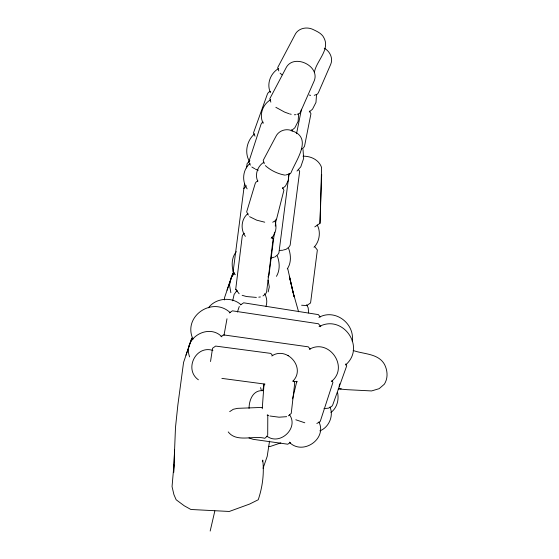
<?xml version="1.0" encoding="UTF-8"?>
<svg xmlns="http://www.w3.org/2000/svg" width="559" height="559" viewBox="0 0 559 559"><rect width="100%" height="100%" fill="white"/><g stroke="black" fill="none" stroke-linecap="round" stroke-linejoin="round"><path stroke-width="0.84" d="M267.705 435.028L267.796 414.778M302.999 156.199C310.755 155.996 318.889 159.762 321.593 167.476L319.979 223.334L314.801 226.891M319.979 223.334L321.684 174.464M174.618 449.904L173.653 472.607L175.498 427.356L177.853 405.037L183.569 362.414L191.863 338.034L185.951 355.203M262.248 408.776L264.023 383.97M288.765 174.219L288.325 180.466L285.495 186.014L282.498 188.509M298.618 114.183L298.108 121.401L294.838 127.801L291.148 130.883M316.513 94.785L315.975 102.423L312.509 109.201L309.26 111.919M173.933 464.941L172.046 486.596L173.933 494.659L176.155 499.767L184.232 505.776L190.878 509.48L229.288 511.464L249.593 504.064L258.23 499.76C262.52 487.036 264.281 473.494 262.772 460.099L262.374 461.783M249.055 408.419C249.069 400.237 252.892 389.84 262.884 390.671M239.154 293.775L235.709 289.282L242.257 236.031L243.137 234.333L244.493 233.257M271.807 237.093L273.134 238.826L266.587 292.084L265.714 293.782L262.989 295.935M224.306 299.938L224.634 297.388L232.935 273.009L227.024 290.184M289.157 173.318L278.913 252.864L277.767 254.673L275.021 256.902M223.97 335.449L226.996 318.791M244.542 183.534L233.11 271.758L235.29 274.721M246.554 167.959L247.113 163.626L249.859 160.566M274.483 232.167L268.907 275.454L267.943 276.978M275.259 226.109L276.153 219.184M210.533 361.526L212.546 348.257L215.641 346.077L270.829 353.407L272.764 355.734M269.529 441.142L267.223 456.291L263.058 468.295M262.779 390.545L264.134 384.299M296.549 133.692L301.441 109.236M232.684 300.819L234.13 294.404L237.002 290.414M268.173 291.903L269.291 286.935L268.096 280.192M266.028 306.388C267.356 302.286 266.978 297.332 264.54 293.692M210.177 531.05L214.831 510.989M292.588 398.846L296.822 381.245M237.393 312.041L239.287 306.444M339.11 386.346L339.76 383.872M314.444 72.006C316.401 61.064 330.11 49.716 324.101 38.187C322.263 33.819 317.743 31.751 313.732 29.823C307.129 26.217 297.849 27.978 294.705 35.329L277.725 67.527L278.773 70.923M243.857 188.572L246.421 185.784M236.345 251.69C231.147 257.846 231.328 266.985 234.095 274.176M208.437 307.848C215.571 297.947 231.873 296.403 240.908 304.69M234.654 272.869L231.195 277.669L229.518 285.118L230.867 292.699M276.46 276.349C280.115 270.249 279.773 262.367 277.264 255.875M287.277 268.872C291.435 262.94 291.015 254.757 288.528 248.217M313.997 247.26C319.552 241.684 321.02 231.782 317.191 224.949M292.867 381.189C306.136 367.955 287.053 345.825 271.765 355.95M331.27 381.608C349.557 367.207 328.985 337.867 309.316 349.326M254.666 133.825C246.854 140.337 244.164 152.726 249.545 161.551M250.02 163.459C242.655 169.587 241.663 181.165 247.148 188.872M248 213.489C241.16 218.953 240.279 229.435 245.366 236.38M296.997 171.047L300.777 166.841L303.649 158.421L303.02 149.484M271.171 238.323C275.825 234.242 277.04 227.178 275.119 221.483M345.511 364.999C366.341 347.125 342.702 313.788 319.077 326.631M330.935 412.451C337.133 407.881 339.131 399.657 337.538 392.369M267.614 435.852L264.833 438.312C253.486 435.168 236.527 442.84 228.226 431.911M288.416 415.819L291.232 413.436L294.656 383.67L294.551 382.286L293.244 380.602M278.703 68.436C270.556 73.159 266.287 83.934 270.486 92.633M270.654 99.733C262.632 104.344 258.866 114.979 263.156 123.357M263.946 162.201C257.65 165.974 254.583 174.499 257.741 181.242M290.219 442.49L287.801 444.216L253.101 439.318L248.972 437.942M221.036 336.609L223.523 334.89L308.309 346.839L310.224 349.172M229.295 312.956L232.418 310.832L318.455 323.766L320.817 326.715M240.545 304.914L243.668 302.81L318.364 314.619L320.23 316.981M229.679 411.648L233.285 409.286L237.547 408.343L262.276 407.413M301.28 149.344L303.432 147.939L304.543 146.185L310.958 113.673L309.4 111.066M272.729 222.258L275.734 220.435L276.558 219.128L283.916 190.2L282.477 187.614M257.951 180.955L256.085 182.031L255.295 183.282L246.666 211.903L248.35 215.103M263.198 122.114L261.926 122.826L261.06 124.203L248.755 161.984L250.383 165.157M316.834 423.498L320.048 421.696L320.607 420.291L332.94 382.433L331.969 380.539M270.367 91.355L268.418 92.403L267.44 93.947L253.458 133L255.016 136.165M318.882 317.421C334.925 308.351 354.93 323.43 352.261 341.304M314.242 95.337L317.505 94.059L318.462 92.542L330.76 64.222C333.29 58.192 329.803 51.162 324.269 48.221M297.004 114.385L299.631 113.365L300.532 111.933L314.277 80.699C320.16 65.368 292.755 52.979 285.754 68.457L269.801 98.74L270.849 102.143M280.835 442.889L270.36 446.438L268.69 446.361M319.832 430.884C328.839 427.488 333.947 415.889 329.964 407.001M283.378 250.034L286.278 249.209L289.031 246.98L290.149 245.212L299.666 171.278L298.352 169.503M271.29 257.965L274.273 257.112M286.683 416.672L279.039 417.196L269.885 415.994M258.789 297.143L260.403 296.955M338.153 389.064L341.29 388.784M294.362 114.77L295.69 114.686M285.523 175.058L290.38 173.674L291.204 172.368C295.795 160.447 312.781 138.241 292.79 131.127C286.683 127.899 278.55 130.394 275.692 136.829L263.212 160.356L264.253 163.752M279.381 250.439L282.651 250.243M256.364 297.43L246.491 296.536L242.159 295.306M323.961 408.629L328.51 408.161L331.76 406.421L332.738 404.877L346.72 365.824L345.783 363.923M301.601 305.228L306.709 305.577L310.566 302.964L317.358 249.999L314.92 246.889M221.874 378.387L264.994 384.11M293 381.21L297.283 381.811M264.735 222.196L256.721 220.176L249.566 216.661M309.197 95.051L310.664 95.365M289.562 113.924L291.218 114.281M284.727 175.107C277.606 173.751 270.738 170.502 265.357 165.618M212.909 350.444C195.601 344.763 183.89 369.611 198.389 379.799M353.148 350.479C363.762 354.322 378.324 353.281 384.571 364.51C387.66 370.715 388.17 378.184 384.347 384.194L379.163 388.666L371.588 390.937L347.118 389.679L340.228 389.057L338.803 388.239M304.795 422.786L295.816 419.781M267.16 415.141L268.523 415.568M287.878 355.433L288.633 355.671M288.856 113.659L284.587 112.093L275.853 107.307M255.351 169.104L258.23 170.278M290.212 443.077C303.719 455.117 327.232 438.529 318.916 421.933M251.836 167.001L254.652 168.685M230.182 312.642C212.532 296.067 182.36 316.338 193.023 339.194M221.895 336.853C208.591 322.795 182.234 338.349 189.648 356.88M266.79 436.069C279.731 446.145 299.261 428.026 289.401 414.568M280.087 73.152L282.043 74.836M289.401 442.134L290.512 443.413M272.149 237.554L273.134 238.826M235.709 289.282L237.184 291.197M291.567 129.758L292.308 131.051M306.598 304.767L308.17 307.75L308.659 312.942M298.583 311.768L292.909 291.763L289.499 277.068L294.139 296.815L287.738 268.641M260.585 387.625L261.298 390.126"/></g></svg>
